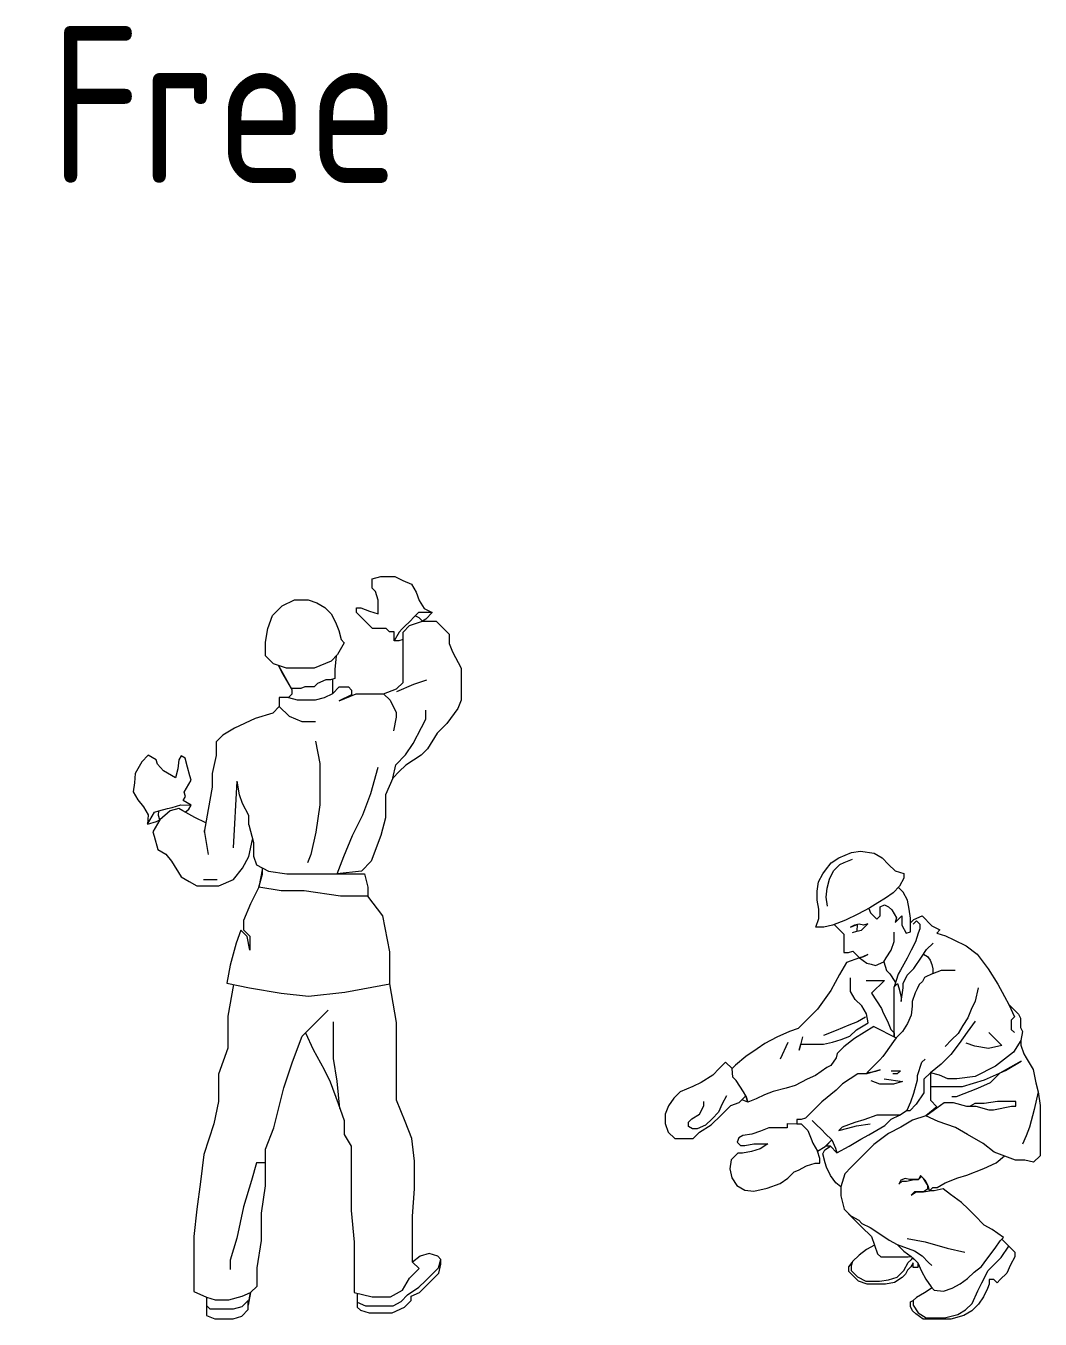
# Model space of a CAD drawing. Header units: millimetres. Extents: x -4334 to 3170, y -6252 to 3630.
# Drawn here: x 778 to 3170, y 581 to 3630 of the extents above; entities that cross this region are included whole.
import ezdxf

# ---------------------------------------------------------------- set-up
doc = ezdxf.new("R2010")
doc.units = ezdxf.units.MM
doc.linetypes.add('K5LT_THIN', pattern=[0])
doc.layers.get('0').update_dxf_attribs({"color": 250})
doc.styles.add('GOST 2.304', font='CS_Gost2304.shx')

# ---------------------------------------------------------------- blocks, each defined once
blk = doc.blocks.new('U2')
at = {"color": 7, "linetype": 'K5LT_THIN', "lineweight": 18}
for p, q in [((2695.1, 1668.3), (2724.8, 1681.1)), ((2724.8, 1681.1), (2746.2, 1684.1)), ((2746.2, 1684.1), (2778.3, 1679.5)), ((2778.3, 1679.5), (2797, 1668.6)), ((2663.3, 1639.8), (2676.9, 1656.6)), ((2676.9, 1656.6), (2695.1, 1668.3)), ((2682.4, 1637.8), (2697.6, 1653.1)), ((2697.6, 1653.1), (2707.3, 1657.9)), ((2707.3, 1657.9), (2727.4, 1665.8)), ((2797, 1668.6), (2812.2, 1653.3)), ((2812.2, 1653.3), (2827.5, 1638)), ((2647.4, 1611.7), (2657.4, 1630.8)), ((2657.4, 1630.8), (2663.3, 1639.8)), ((2667.6, 1597.4), (2673.1, 1618.3)), ((2673.1, 1618.3), (2682.4, 1637.8)), ((2827.5, 1638), (2837.9, 1634.9)), ((2837.9, 1634.9), (2848.1, 1631.4)), ((2848.1, 1620.6), (2838.2, 1601.5)), ((2848.1, 1631.4), (2848.1, 1620.6)), ((2643.7, 1590.4), (2647.4, 1611.7)), ((2643.7, 1568.8), (2643.7, 1590.4)), ((2665.1, 1575.9), (2667.6, 1597.4)), ((2822.9, 1586.2), (2805.2, 1573.8)), ((2838.2, 1601.5), (2822.9, 1586.2)), ((2846.5, 1588.1), (2835.6, 1598.9)), ((2856.6, 1569), (2846.5, 1588.1)), ((2647.6, 1547.5), (2643.7, 1568.8)), ((2668.1, 1554.5), (2665.1, 1575.9)), ((2786.7, 1562.7), (2768.5, 1551)), ((2805.2, 1573.8), (2786.7, 1562.7)), ((2792.5, 1553.3), (2802.4, 1557.5)), ((2802.4, 1557.5), (2812.5, 1553.4)), ((2860.8, 1547.8), (2856.6, 1569)), ((2640.5, 1505.5), (2647.6, 1525.9)), ((2647.6, 1525.9), (2647.6, 1547.5)), ((2739.9, 1535.8), (2710.7, 1521.7)), ((2768.5, 1551), (2739.9, 1535.8)), ((2765.6, 1549.4), (2769.5, 1539.4)), ((2769.5, 1539.4), (2784.8, 1524.1)), ((2784.8, 1524.1), (2792.5, 1531.7)), ((2792.5, 1531.7), (2792.5, 1553.3)), ((2812.5, 1553.4), (2820.1, 1545.8)), ((2820.1, 1545.8), (2830.7, 1527)), ((2830.7, 1527), (2828.2, 1516.5)), ((2835.9, 1524.1), (2843.5, 1531.7)), ((2843.5, 1531.7), (2843.5, 1520.9)), ((2863.9, 1526.4), (2860.8, 1547.8)), ((2863.9, 1515.6), (2863.9, 1526.4)), ((2871.5, 1523.3), (2891.4, 1531.6)), ((2891.4, 1531.6), (2899.1, 1524)), ((2659.5, 1505), (2640.5, 1505.5)), ((2680.4, 1510.2), (2659.5, 1505)), ((2710.7, 1521.7), (2680.4, 1510.2)), ((2684, 1511.5), (2706.9, 1488.6)), ((2722.2, 1505.6), (2738.1, 1511.2)), ((2732.1, 1510), (2722.2, 1505.6)), ((2727.4, 1492.5), (2737.8, 1495.5)), ((2742.6, 1512.2), (2732.1, 1510)), ((2738.1, 1511.2), (2737.8, 1495.5)), ((2737.8, 1495.5), (2748.3, 1497.9)), ((2753.2, 1510.1), (2742.6, 1512.2)), ((2748.3, 1497.9), (2763.6, 1513.1)), ((2763.6, 1513.1), (2753.2, 1510.1)), ((2828.2, 1516.5), (2835.9, 1524.1)), ((2843.5, 1520.9), (2843.5, 1510.1)), ((2843.5, 1510.1), (2853.5, 1491)), ((2853.5, 1491), (2863.9, 1494)), ((2863.9, 1515.6), (2871.5, 1523.3)), ((2863.9, 1494), (2863.9, 1515.6)), ((2870.6, 1512.1), (2878.2, 1519.8)), ((2878.2, 1519.8), (2885.8, 1512.1)), ((2885.8, 1501.3), (2882.4, 1491.1)), ((2885.8, 1512.1), (2885.8, 1501.3)), ((2899.1, 1524), (2906.7, 1516.3)), ((2906.7, 1516.3), (2914.3, 1508.7)), ((2914.3, 1508.7), (2933.4, 1498.6)), ((2933.4, 1498.6), (2925.8, 1491)), ((2706.9, 1488.6), (2706.9, 1445.4)), ((2818.8, 1451), (2825.3, 1471.6)), ((2825.3, 1482.4), (2825.3, 1493.2)), ((2825.3, 1471.6), (2825.3, 1482.4)), ((2875.5, 1470.6), (2865.7, 1451.4)), ((2882.4, 1491.1), (2875.5, 1470.6)), ((2901.8, 1452.3), (2917.1, 1467.5)), ((2925.8, 1491), (2946.5, 1484.8)), ((2946.5, 1484.8), (2965.8, 1475.1)), ((2965.8, 1475.1), (2995, 1461)), ((2706.9, 1445.4), (2717.7, 1445.4)), ((2743.4, 1433), (2712.9, 1422.1)), ((2717.7, 1445.4), (2728.1, 1448.3)), ((2728.1, 1448.3), (2743.4, 1433)), ((2743.4, 1433), (2753.8, 1435.9)), ((2751.3, 1435.2), (2743.4, 1433)), ((2743.4, 1433), (2761.1, 1420.7)), ((2763.5, 1440.7), (2751.3, 1435.2)), ((2753.8, 1435.9), (2763.5, 1440.7)), ((2801.5, 1423.6), (2806.9, 1432.9)), ((2806.9, 1432.9), (2818.8, 1451)), ((2865.7, 1451.4), (2855.9, 1432.1)), ((2871.5, 1407.6), (2889.7, 1434.4)), ((2889.7, 1434.4), (2901.8, 1452.3)), ((2894.7, 1441.7), (2904.1, 1436.4)), ((2904.1, 1436.4), (2910.1, 1427.4)), ((2995, 1461), (3020.8, 1441.5)), ((3020.8, 1441.5), (3047.2, 1407.3)), ((2712.9, 1422.1), (2696.7, 1394)), ((2761.1, 1420.7), (2771.5, 1417.7)), ((2771.5, 1417.7), (2781.8, 1414.6)), ((2781.8, 1414.6), (2801.5, 1423.6)), ((2801.5, 1423.6), (2807.7, 1402.9)), ((2807.7, 1402.9), (2815.4, 1395.3)), ((2840.4, 1403.7), (2835.2, 1394.2)), ((2855.9, 1432.1), (2840.4, 1403.7)), ((2856.2, 1392.3), (2871.5, 1407.6)), ((2910.1, 1427.4), (2914.2, 1417.4)), ((2914.2, 1417.4), (2916.8, 1406.9)), ((2916.8, 1406.9), (2916.8, 1396.1)), ((2916.8, 1396.1), (2937, 1403.6)), ((2937, 1403.6), (2958.6, 1403.6)), ((2958.6, 1403.6), (2969.4, 1403.6)), ((3047.2, 1407.3), (3070.2, 1370.7)), ((2696.7, 1394), (2676.4, 1355.8)), ((2722.6, 1364.3), (2722.6, 1385.9)), ((2759.3, 1379.9), (2791.7, 1379.9)), ((2802.5, 1379.9), (2771.9, 1349.3)), ((2791.7, 1379.9), (2802.5, 1379.9)), ((2815.4, 1395.3), (2826.8, 1377)), ((2835.2, 1394.2), (2825.5, 1364.4)), ((2825.5, 1364.4), (2833.1, 1372.1)), ((2826.8, 1377), (2828.9, 1374.9)), ((2833.1, 1372.1), (2836.7, 1361.9)), ((2847, 1372.8), (2856.2, 1392.3)), ((2847, 1362), (2847, 1372.8)), ((2892.3, 1377.3), (2884.7, 1369.7)), ((2897.2, 1386.9), (2892.3, 1377.3)), ((2916.8, 1396.1), (2897.2, 1386.9)), ((2676.4, 1355.8), (2645, 1312)), ((2722.6, 1353.5), (2722.6, 1364.3)), ((2733.7, 1334.9), (2722.6, 1353.5)), ((2771.9, 1349.3), (2784.1, 1331.5)), ((2825.5, 1332), (2825.5, 1364.4)), ((2836.7, 1361.9), (2841.6, 1340.8)), ((2841.6, 1330), (2847, 1362)), ((2875.2, 1350.3), (2868, 1329.9)), ((2880.1, 1359.9), (2875.2, 1350.3)), ((2884.7, 1369.7), (2880.1, 1359.9)), ((3023.6, 1362.5), (3016.2, 1330.9)), ((3070.2, 1370.7), (3085.3, 1342.1)), ((3085.3, 1342.1), (3095.8, 1323.1)), ((2645, 1312), (2622.1, 1289)), ((2749, 1319.7), (2733.7, 1334.9)), ((2760.3, 1301.3), (2749, 1319.7)), ((2784.1, 1331.5), (2795.9, 1313.4)), ((2795.9, 1313.4), (2799.9, 1303.3)), ((2825.5, 1299.6), (2825.5, 1332)), ((2841.6, 1340.8), (2841.6, 1330)), ((2868, 1319.1), (2865.6, 1297.6)), ((2868, 1329.9), (2868, 1319.1)), ((3006.8, 1311.5), (2999.2, 1291.3)), ((3016.2, 1330.9), (3006.8, 1311.5)), ((3095.8, 1323.1), (3118.7, 1300.2)), ((3095.8, 1323.1), (3109.2, 1293.7)), ((2622.1, 1289), (2599.2, 1266.1)), ((2738.8, 1282.3), (2718.8, 1274)), ((2757.5, 1293), (2738.8, 1282.3)), ((2764.2, 1280), (2760.3, 1301.3)), ((2799.9, 1303.3), (2809.5, 1284)), ((2809.5, 1284), (2817.8, 1264.1)), ((2825.5, 1245.6), (2825.5, 1299.6)), ((2865.6, 1297.6), (2856.8, 1277.9)), ((2999.2, 1291.3), (2987.4, 1273.2)), ((3016.5, 1283.8), (2997.4, 1257.7)), ((3109.2, 1293.7), (3101.6, 1286)), ((3101.6, 1286), (3101.6, 1264.4)), ((3118.7, 1300.2), (3123.7, 1290.7)), ((3123.7, 1290.7), (3123.7, 1279.9)), ((2578.8, 1259), (2549, 1246.1)), ((2599.2, 1266.1), (2578.8, 1259)), ((2688.9, 1261.7), (2658.8, 1249.6)), ((2718.8, 1274), (2688.9, 1261.7)), ((2721.1, 1248.2), (2736.3, 1263.5)), ((2777.8, 1271.4), (2732.1, 1242.7)), ((2736.3, 1263.5), (2764.2, 1280)), ((2777.8, 1271.4), (2830, 1244.3)), ((2817.8, 1264.1), (2825.5, 1256.4)), ((2825.5, 1256.4), (2825.5, 1245.6)), ((2845.3, 1259.6), (2830, 1244.3)), ((2856.8, 1277.9), (2845.3, 1259.6)), ((2976, 1254.8), (2960.7, 1239.5)), ((2987.4, 1273.2), (2976, 1254.8)), ((2997.4, 1257.7), (2978.7, 1231.2)), ((3048.8, 1256.8), (3079.4, 1226.2)), ((3101.6, 1264.4), (3109.2, 1256.8)), ((3123.7, 1279.9), (3123.7, 1269.1)), ((3123.7, 1269.1), (3128.4, 1259.4)), ((3128.4, 1259.4), (3124.1, 1238.2)), ((2520.5, 1230.8), (2502.7, 1218.6)), ((2549, 1246.1), (2520.5, 1230.8)), ((2574.6, 1233.6), (2557, 1194.1)), ((2609.5, 1246.7), (2601.6, 1215.3)), ((2601.6, 1215.3), (2605.2, 1229.5)), ((2605.2, 1229.5), (2616, 1229.5)), ((2616, 1229.5), (2637.6, 1229.5)), ((2637.6, 1229.5), (2659.2, 1229.5)), ((2659.2, 1229.5), (2680.3, 1233.9)), ((2680.3, 1233.9), (2700.9, 1240.6)), ((2706.5, 1222.9), (2691.2, 1207.6)), ((2700.9, 1240.6), (2721.1, 1248.2)), ((2732.1, 1242.7), (2706.5, 1222.9)), ((2823.7, 1235.6), (2804.9, 1209.2)), ((2830, 1244.3), (2823.7, 1235.6)), ((2960.7, 1239.5), (2945.5, 1224.2)), ((2978.7, 1231.2), (2959.4, 1205.2)), ((3015.9, 1224.7), (2995.6, 1232)), ((3047.8, 1219), (3015.9, 1224.7)), ((3079.4, 1226.2), (3047.8, 1219)), ((3124.1, 1238.2), (3107, 1210.7)), ((3124.1, 1238.2), (3124.1, 1227.4)), ((3124.1, 1227.4), (3131.2, 1207)), ((2475.9, 1200.4), (2451, 1179.6)), ((2502.7, 1218.6), (2475.9, 1200.4)), ((2688.4, 1197.2), (2676.4, 1179.2)), ((2691.2, 1207.6), (2688.4, 1197.2)), ((2791.4, 1192.5), (2776.1, 1177.2)), ((2799, 1200.2), (2791.4, 1192.5)), ((2804.9, 1209.2), (2799, 1200.2)), ((2891.1, 1186.8), (2898.7, 1194.4)), ((2959.4, 1205.2), (2936.5, 1182.3)), ((3107, 1210.7), (3064.5, 1177.3)), ((3124.8, 1189.5), (3074.5, 1161.5)), ((3087.7, 1167.5), (3124.8, 1189.5)), ((3131.2, 1207), (3136.6, 1197.6)), ((3136.6, 1197.6), (3153.5, 1170)), ((2412.9, 1171.9), (2397.6, 1156.7)), ((2428.1, 1187.2), (2412.9, 1171.9)), ((2443.4, 1171.9), (2428.1, 1187.2)), ((2451, 1179.6), (2443.4, 1171.9)), ((2445.3, 1151.8), (2443.4, 1171.9)), ((2666.6, 1174.8), (2640.3, 1155.9)), ((2676.4, 1179.2), (2666.6, 1174.8)), ((2739.7, 1159.9), (2703.6, 1136.2)), ((2761.3, 1159.9), (2739.7, 1159.9)), ((2776.1, 1177.2), (2760.8, 1162)), ((2760.8, 1162), (2782, 1166.2)), ((2792.4, 1169.2), (2761.3, 1159.9)), ((2782, 1166.2), (2792.4, 1169.2)), ((2818.8, 1166.9), (2840.4, 1166.9)), ((2832.8, 1159.2), (2822, 1159.2)), ((2840.4, 1166.9), (2832.8, 1159.2)), ((2880.8, 1156), (2891.1, 1186.8)), ((2911.1, 1162.2), (2895.8, 1146.9)), ((2936.5, 1182.3), (2911.1, 1162.2)), ((2932, 1156.6), (2911.1, 1162.2)), ((2911.1, 1162.2), (2911.1, 1129.8)), ((3064.5, 1177.3), (3016.1, 1153.5)), ((3038.4, 1145.2), (3087.7, 1167.5)), ((3074.5, 1161.5), (3051.6, 1138.6)), ((3153.5, 1170), (3159.9, 1138.2)), ((2351, 1129.5), (2321.1, 1117.1)), ((2370.2, 1139.3), (2351, 1129.5)), ((2397.6, 1156.7), (2370.2, 1139.3)), ((2452.9, 1144.2), (2445.3, 1151.8)), ((2470.5, 1117), (2452.9, 1144.2)), ((2591.8, 1132.1), (2571.2, 1125.7)), ((2620.6, 1146.8), (2591.8, 1132.1)), ((2640.3, 1155.9), (2620.6, 1146.8)), ((2703.6, 1136.2), (2688.4, 1120.9)), ((2791.6, 1135.1), (2771.5, 1143)), ((2824, 1135.1), (2791.6, 1135.1)), ((2802.1, 1147.5), (2844.8, 1141.1)), ((2844.8, 1141.1), (2824, 1135.1)), ((2871.5, 1114.2), (2880.8, 1145.2)), ((2880.8, 1145.2), (2880.8, 1156)), ((2895.8, 1146.9), (2895.8, 1114.5)), ((2911.1, 1129.8), (2954.3, 1129.8)), ((2911.1, 1129.8), (2911.1, 1097.4)), ((2951.7, 1147.6), (2932, 1156.6)), ((2973.3, 1147.6), (2951.7, 1147.6)), ((2954.3, 1129.8), (2986.7, 1129.8)), ((3016.1, 1153.5), (2973.3, 1147.6)), ((2986.7, 1129.8), (3038.4, 1145.2)), ((3051.6, 1138.6), (3022.2, 1125)), ((3159.9, 1138.2), (3165.4, 1117.3)), ((2305.8, 1101.8), (2293.1, 1084.3)), ((2321.1, 1117.1), (2305.8, 1101.8)), ((2430.1, 1107.8), (2419.7, 1088.9)), ((2460.4, 1092.2), (2475.7, 1107.5)), ((2480.1, 1092.7), (2466.7, 1098.5)), ((2475.7, 1107.5), (2470.5, 1117)), ((2480.1, 1092.7), (2475.7, 1107.5)), ((2475.7, 1107.5), (2480.1, 1092.7)), ((2500.1, 1100.6), (2480.1, 1092.7)), ((2519.5, 1110.2), (2500.1, 1100.6)), ((2539.8, 1117.7), (2519.5, 1110.2)), ((2571.2, 1125.7), (2539.8, 1117.7)), ((2688.4, 1120.9), (2655, 1093.5)), ((2865.1, 1093.5), (2871.5, 1114.2)), ((2895.8, 1114.5), (2877.5, 1087.8)), ((2911.1, 1097.4), (2926.4, 1082.1)), ((2971.9, 1105.3), (2961.1, 1105.3)), ((3022.2, 1125), (2971.9, 1105.3)), ((3165.4, 1117.3), (3155.9, 1075.2)), ((3165.4, 1117.3), (3169.7, 1085.2)), ((2293.1, 1084.3), (2285.5, 1064.1)), ((2366.7, 1064.8), (2376.9, 1083.8)), ((2376.9, 1083.8), (2376.9, 1094.6)), ((2411.3, 1069), (2396.1, 1053.7)), ((2419.7, 1088.9), (2411.3, 1069)), ((2417.2, 1062.1), (2432.5, 1077.3)), ((2432.5, 1077.3), (2440.1, 1085)), ((2440.1, 1085), (2460.4, 1092.2)), ((2632.1, 1070.6), (2616.8, 1055.4)), ((2655, 1093.5), (2632.1, 1070.6)), ((2838.3, 1061.8), (2856.2, 1073.9)), ((2862.2, 1072.5), (2854.1, 1072.5)), ((2856.2, 1073.9), (2865.1, 1093.5)), ((2877.5, 1087.8), (2862.2, 1072.5)), ((2899.8, 1060.3), (2943.3, 1092.3)), ((2926.4, 1082.1), (2899.8, 1060.3)), ((2943.3, 1092.3), (2964.9, 1092.3)), ((2964.9, 1092.3), (2996.1, 1083.3)), ((2996.1, 1083.3), (3017.7, 1083.3)), ((3015.9, 1089.5), (3004.3, 1083.3)), ((3037.5, 1089.5), (3015.9, 1089.5)), ((3017.7, 1083.3), (3048.8, 1074.6)), ((3069.5, 1094.4), (3037.5, 1089.5)), ((3048.8, 1074.6), (3059.6, 1074.6)), ((3059.6, 1074.6), (3101.9, 1083.6)), ((3091.1, 1094.4), (3069.5, 1094.4)), ((3112.7, 1094.4), (3091.1, 1094.4)), ((3101.9, 1083.6), (3112.7, 1083.6)), ((3112.7, 1083.6), (3112.7, 1094.4)), ((3155.9, 1075.2), (3144.6, 1033.5)), ((3169.7, 1085.2), (3169.7, 1052.8)), ((2285.5, 1064.1), (2285.5, 1042.5)), ((2285.5, 1042.5), (2292.9, 1022.2)), ((2340.6, 1045.9), (2348.2, 1053.5)), ((2340.6, 1035.1), (2340.6, 1045.9)), ((2348.2, 1053.5), (2366.7, 1064.8)), ((2380.8, 1038.4), (2360.9, 1030)), ((2366.7, 1022.2), (2394.3, 1039.1)), ((2396.1, 1053.7), (2380.8, 1038.4)), ((2394.3, 1039.1), (2417.2, 1062.1)), ((2573.5, 1042.8), (2573.5, 1032)), ((2573.5, 1042.8), (2595.7, 1041.4)), ((2606.5, 1052.2), (2595.7, 1052.2)), ((2595.7, 1052.2), (2595.7, 1041.4)), ((2595.7, 1041.4), (2606.5, 1041.4)), ((2616.8, 1055.4), (2606.5, 1052.2)), ((2606.5, 1041.4), (2614.1, 1033.7)), ((2640.2, 1041.9), (2632.5, 1049.5)), ((2655.4, 1026.6), (2640.2, 1041.9)), ((2733.1, 1044.5), (2702.5, 1033.9)), ((2715.9, 1031.4), (2736.8, 1036.7)), ((2753.8, 1050.8), (2733.1, 1044.5)), ((2736.8, 1036.7), (2768.8, 1042)), ((2784.3, 1061.8), (2753.8, 1050.8)), ((2805.9, 1061.8), (2784.3, 1061.8)), ((2784.7, 1026.8), (2803.4, 1037.5)), ((2803.4, 1037.5), (2818.6, 1052.8)), ((2838.3, 1061.8), (2805.9, 1061.8)), ((2818.6, 1052.8), (2838.3, 1061.8)), ((2868.9, 1050.5), (2841.1, 1033.9)), ((2899.8, 1060.3), (2868.9, 1050.5)), ((2929.4, 1046.9), (2899.8, 1060.3)), ((2970.1, 1032.7), (2929.4, 1046.9)), ((3169.7, 1052.8), (3169.7, 1020.4)), ((2292.9, 1022.2), (2308.2, 1006.9)), ((2308.2, 1006.9), (2329.8, 1006.9)), ((2329.8, 1006.9), (2351.4, 1006.9)), ((2350.1, 1030), (2340.6, 1035.1)), ((2360.9, 1030), (2350.1, 1030)), ((2351.4, 1006.9), (2366.7, 1022.2)), ((2459.1, 1008.4), (2455.2, 998.3)), ((2468.4, 1013.9), (2459.1, 1008.4)), ((2489.7, 1017.5), (2468.4, 1013.9)), ((2510.2, 1024.3), (2489.7, 1017.5)), ((2530.3, 1032), (2510.2, 1024.3)), ((2551.9, 1032), (2530.3, 1032)), ((2573.5, 1032), (2551.9, 1032)), ((2614.1, 1033.7), (2621.7, 1026.1)), ((2621.7, 1026.1), (2629.9, 1006.1)), ((2629.9, 1006.1), (2633.8, 996.1)), ((2663.1, 1019), (2655.4, 1026.6)), ((2678.4, 1003.7), (2663.1, 1019)), ((2702.5, 1033.9), (2694.9, 1026.3)), ((2694.9, 1026.3), (2715.9, 1031.4)), ((2746.9, 1005.8), (2766.1, 1015.8)), ((2766.1, 1015.8), (2784.7, 1026.8)), ((2812.4, 1019), (2777.9, 992.9)), ((2841.1, 1033.9), (2812.4, 1019)), ((2998.1, 1016.4), (2970.1, 1032.7)), ((3035.6, 995), (2998.1, 1016.4)), ((3136.7, 1013.4), (3127.8, 993.7)), ((3144.6, 1033.5), (3136.7, 1013.4)), ((3169.7, 1020.4), (3169.7, 988)), ((2455.2, 998.3), (2462.8, 990.6)), ((2462.8, 990.6), (2473.6, 990.6)), ((2488.8, 976.2), (2467.5, 972.2)), ((2473.6, 990.6), (2494.9, 994.6)), ((2509.4, 982.4), (2488.8, 976.2)), ((2494.9, 994.6), (2516.5, 994.6)), ((2527.3, 994.6), (2509.4, 982.4)), ((2516.5, 994.6), (2527.3, 994.6)), ((2633.8, 996.1), (2644.6, 977.3)), ((2644.6, 977.3), (2663.1, 988.4)), ((2650.3, 959.7), (2644.6, 977.3)), ((2657.4, 970.6), (2661.7, 980.5)), ((2661.7, 980.5), (2675.3, 989)), ((2663.1, 988.4), (2670.7, 996.1)), ((2664.5, 989), (2678.4, 1003.7)), ((2675.3, 989), (2664.5, 989)), ((2670.7, 996.1), (2678.4, 1003.7)), ((2690.6, 973.7), (2675.3, 989)), ((2678.4, 1003.7), (2687.2, 984)), ((2687.2, 984), (2690.6, 973.7)), ((2690.6, 973.7), (2719.1, 989.2)), ((2719.1, 989.2), (2746.9, 1005.8)), ((2777.9, 992.9), (2755, 970)), ((3061.3, 975.1), (3035.6, 995)), ((3169.7, 988), (3169.7, 966.4)), ((2441.4, 956.9), (2438.4, 935.5)), ((2456.7, 972.2), (2441.4, 956.9)), ((2467.5, 972.2), (2456.7, 972.2)), ((2618.8, 942.9), (2639.5, 948.9)), ((2639.5, 948.9), (2650.3, 948.9)), ((2650.3, 948.9), (2650.3, 959.7)), ((2663.1, 949.8), (2657.4, 970.6)), ((2666.1, 939.5), (2663.1, 949.8)), ((2755, 970), (2724.4, 939.5)), ((3036.8, 936.2), (3066.1, 950)), ((3111.7, 955.9), (3061.3, 975.1)), ((3066.1, 950), (3085.3, 966)), ((3133.3, 955.9), (3111.7, 955.9)), ((3154.4, 951.1), (3133.3, 955.9)), ((3169.7, 966.4), (3154.4, 951.1)), ((2438.4, 935.5), (2442.5, 914.3)), ((2574.5, 913.4), (2589.7, 928.6)), ((2589.7, 928.6), (2599.8, 932.5)), ((2599.8, 932.5), (2618.8, 942.9)), ((2675.4, 920), (2666.1, 939.5)), ((2688.3, 902.6), (2675.4, 920)), ((2709.1, 924.2), (2699.7, 893.2)), ((2724.4, 939.5), (2709.1, 924.2)), ((2887.3, 920.1), (2883.2, 910.1)), ((2883.2, 910.1), (2890.3, 917.2)), ((2895, 912.5), (2887.3, 920.1)), ((2890.3, 917.2), (2897.9, 909.5)), ((2975.9, 914.1), (2996.6, 920.4)), ((2996.6, 920.4), (3036.8, 936.2)), ((2442.5, 914.3), (2454.6, 896.4)), ((2454.6, 896.4), (2473.3, 885.6)), ((2473.3, 885.6), (2494.7, 882.8)), ((2494.7, 882.8), (2526.3, 889.9)), ((2526.3, 889.9), (2556.7, 901.1)), ((2556.7, 901.1), (2574.5, 913.4)), ((2699.7, 893.2), (2688.3, 902.6)), ((2699.7, 893.2), (2699.7, 871.6)), ((2841.2, 909), (2836.5, 899.2)), ((2836.5, 899.2), (2844.1, 906.9)), ((2851.2, 912.9), (2841.2, 909)), ((2844.1, 906.9), (2854.9, 906.9)), ((2861.6, 910.1), (2851.2, 912.9)), ((2854.9, 906.9), (2872.4, 910.1)), ((2872.4, 910.1), (2861.6, 910.1)), ((2883.2, 910.1), (2872.4, 910.1)), ((2872.4, 910.1), (2883.2, 910.1)), ((2903.8, 887.5), (2894.9, 881.5)), ((2906.4, 894.2), (2895, 912.5)), ((2897.9, 909.5), (2903.8, 898.3)), ((2903.8, 898.3), (2903.8, 887.5)), ((2908.8, 883.6), (2906.4, 894.2)), ((2908.8, 883.6), (2916.4, 891.3)), ((2916.4, 891.3), (2927.2, 891.3)), ((2940.7, 888.3), (2919.6, 883.6)), ((2927.2, 891.3), (2945.6, 902.6)), ((2958, 875.3), (2940.7, 888.3)), ((2945.6, 902.6), (2975.9, 914.1)), ((2699.7, 871.6), (2707.7, 840.2)), ((2873.3, 881.5), (2865.6, 873.8)), ((2865.6, 873.8), (2877.2, 881.5)), ((2894.9, 881.5), (2873.3, 881.5)), ((2877.2, 881.5), (2894.9, 881.5)), ((2894.9, 881.5), (2908.8, 883.6)), ((2919.6, 883.6), (2908.8, 883.6)), ((2984.4, 856.6), (2958, 875.3)), ((2999.7, 841.4), (2984.4, 856.6)), ((2707.7, 840.2), (2723, 825)), ((2718.2, 829.7), (2748.8, 799.2)), ((2723, 825), (2741.9, 814.5)), ((3015, 826.1), (2999.7, 841.4)), ((3037.9, 803.2), (3015, 826.1)), ((2741.9, 814.5), (2749.5, 806.8)), ((2748.8, 799.2), (2771.7, 776.3)), ((2749.5, 806.8), (2769.1, 797.6)), ((2769.1, 797.6), (2787.2, 785.9)), ((3056.6, 792.4), (3037.9, 803.2)), ((2771.7, 776.3), (2778.8, 755.9)), ((2787.2, 785.9), (2813.9, 767.6)), ((2813.9, 767.6), (2832.8, 757.1)), ((2855.9, 771.4), (2898.4, 763.8)), ((2898.4, 763.8), (2950.2, 748.5)), ((3083.2, 773.9), (3056.6, 792.4)), ((3063.7, 748.3), (3075.6, 766.3)), ((3075.6, 766.3), (3083.2, 773.9)), ((3095.7, 753.6), (3079.3, 770)), ((3079.3, 770), (3109.8, 739.4)), ((2742.7, 732.4), (2727.4, 717.2)), ((2759.9, 745.4), (2742.7, 732.4)), ((2778.8, 755.9), (2759.9, 745.4)), ((2778.8, 755.9), (2786.2, 735.6)), ((2786.2, 735.6), (2793.8, 727.9)), ((2832.8, 757.1), (2848.1, 741.8)), ((2832.8, 757.1), (2873.3, 742.1)), ((2848.1, 741.8), (2865.6, 729.2)), ((2873.3, 742.1), (2891.5, 730.4)), ((2950.2, 748.5), (2992.4, 739.2)), ((3044.1, 722.4), (3063.7, 748.3)), ((3078.1, 726.3), (3095.7, 753.6)), ((3109.8, 739.4), (3109.8, 728.6)), ((2718.7, 704.4), (2726.5, 714.6)), ((2718.7, 693.6), (2718.7, 704.4)), ((2727.4, 717.2), (2723.9, 706.9)), ((2723.9, 706.9), (2723.9, 696.1)), ((2793.8, 727.9), (2804.6, 727.9)), ((2804.6, 727.9), (2837, 727.9)), ((2837, 727.9), (2858.6, 727.9)), ((2847.9, 695.7), (2858.4, 714.6)), ((2865, 704.4), (2857.3, 696.7)), ((2858.4, 714.6), (2866, 722.3)), ((2858.6, 727.9), (2865.6, 729.2)), ((2870.1, 713.9), (2865, 704.4)), ((2865.6, 729.2), (2880.9, 713.9)), ((2866, 722.3), (2869.3, 725.5)), ((2869.3, 725.5), (2880.9, 713.9)), ((2870.1, 703.1), (2870.1, 713.9)), ((2880.9, 703.1), (2870.1, 703.1)), ((2880.9, 713.9), (2889.8, 694.2)), ((2880.9, 713.9), (2880.9, 703.1)), ((2891.5, 730.4), (2906.8, 715.2)), ((2906.8, 715.2), (2914.4, 707.5)), ((3014, 692.1), (3031.3, 705.1)), ((3031.3, 705.1), (3044.1, 722.4)), ((3047.5, 695.8), (3078.1, 726.3)), ((3099.7, 709.5), (3090.9, 689.8)), ((3109.8, 728.6), (3099.7, 709.5)), ((2734, 678.3), (2718.7, 693.6)), ((2723.9, 696.1), (2731.6, 688.5)), ((2731.6, 688.5), (2739.2, 680.9)), ((2741.6, 670.7), (2734, 678.3)), ((2739.2, 680.9), (2758.3, 670.7)), ((2762, 663.4), (2741.6, 670.7)), ((2758.3, 670.7), (2769.1, 670.7)), ((2769.1, 670.7), (2790.7, 670.7)), ((2790.7, 670.7), (2812.1, 673.9)), ((2812.1, 673.9), (2832.6, 680.5)), ((2844.3, 679.7), (2826.3, 667.8)), ((2832.6, 680.5), (2847.9, 695.7)), ((2851.9, 687.4), (2844.3, 679.7)), ((2857.3, 696.7), (2851.9, 687.4)), ((2889.8, 694.2), (2900.3, 675.4)), ((2900.3, 675.4), (2912.5, 657.5)), ((2980.8, 664.8), (2998.7, 676.9)), ((2998.7, 676.9), (3014, 692.1)), ((3032.5, 667.1), (3047.5, 695.8)), ((3060.4, 674.5), (3049.6, 674.5)), ((3049.6, 674.5), (3049.6, 663.7)), ((3068, 666.9), (3060.4, 674.5)), ((3075.7, 674.5), (3068, 666.9)), ((3090.9, 689.8), (3075.7, 674.5)), ((2783.6, 663.4), (2762, 663.4)), ((2805.2, 663.4), (2783.6, 663.4)), ((2826.3, 667.8), (2805.2, 663.4)), ((2896.7, 643.4), (2878.1, 632.6)), ((2914.9, 655.1), (2896.7, 643.4)), ((2912.5, 657.5), (2920.1, 649.9)), ((2920.1, 649.9), (2941.5, 647.1)), ((2941.5, 647.1), (2961.9, 654.2)), ((2961.9, 654.2), (2980.8, 664.8)), ((3009.3, 618.4), (3022.5, 648)), ((3022.5, 648), (3032.5, 667.1)), ((3045.5, 653.7), (3036, 634.3)), ((3049.6, 663.7), (3045.5, 653.7)), ((2863.9, 621.8), (2870.4, 624.9)), ((2863.9, 611), (2863.9, 621.8)), ((2868.8, 601.3), (2863.9, 611)), ((2878.1, 632.6), (2870.4, 624.9)), ((2870.4, 624.9), (2870.4, 614.1)), ((2870.4, 614.1), (2882.1, 595.9)), ((2994, 603.1), (3009.3, 618.4)), ((3024.2, 616.3), (3008.9, 601)), ((3036, 634.3), (3024.2, 616.3)), ((2876.4, 593.7), (2868.8, 601.3)), ((2894.2, 581.4), (2876.4, 593.7)), ((2882.1, 595.9), (2900.6, 584.8)), ((2926.6, 581.4), (2894.2, 581.4)), ((2900.6, 584.8), (2911.4, 584.8)), ((2911.4, 584.8), (2943.8, 584.8)), ((2959, 581.4), (2926.6, 581.4)), ((2943.8, 584.8), (2975.4, 592.2)), ((2990.1, 590.3), (2959, 581.4)), ((2975.4, 592.2), (2994, 603.1)), ((3008.9, 601), (2990.1, 590.3))]:
    blk.add_line(p, q, dxfattribs=at)
blk = doc.blocks.new('U9')
at = {"color": 7, "linetype": 'K5LT_THIN', "lineweight": 18}
for p, q in [((1594.6, 2325.9), (1615.5, 2331.4)), ((1594.6, 2304.3), (1594.6, 2325.9)), ((1615.5, 2331.4), (1647.9, 2331.4)), ((1647.9, 2331.4), (1667.3, 2322)), ((1667.3, 2322), (1687.3, 2313.7)), ((1602.2, 2296.6), (1594.6, 2304.3)), ((1608.9, 2276.1), (1602.2, 2296.6)), ((1687.3, 2313.7), (1698.1, 2295)), ((1698.1, 2295), (1705.9, 2274.9)), ((1557.4, 2247.2), (1557.4, 2258)), ((1557.4, 2258), (1568.2, 2258)), ((1568.2, 2258), (1588.2, 2249.7)), ((1608.9, 2254.5), (1608.9, 2276.1)), ((1705.9, 2274.9), (1717, 2256.3)), ((1717, 2256.3), (1736.3, 2246.7)), ((1572.7, 2232), (1557.4, 2247.2)), ((1588, 2216.7), (1572.7, 2232)), ((1588.2, 2249.7), (1608.9, 2243.7)), ((1608.9, 2243.7), (1608.9, 2254.5)), ((1696.3, 2239), (1681, 2223.7)), ((1703.9, 2246.7), (1696.3, 2239)), ((1725.5, 2246.7), (1703.9, 2246.7)), ((1721, 2231.4), (1713.4, 2226.4)), ((1736.3, 2246.7), (1721, 2231.4)), ((1736.3, 2246.7), (1725.5, 2246.7)), ((1595.6, 2209), (1588, 2216.7)), ((1606.4, 2209), (1595.6, 2209)), ((1617.2, 2209), (1606.4, 2209)), ((1628, 2209), (1617.2, 2209)), ((1635.7, 2201.4), (1628, 2209)), ((1646.5, 2201.4), (1635.7, 2201.4)), ((1646.5, 2190.6), (1646.5, 2201.4)), ((1658.1, 2200.8), (1646.5, 2179.8)), ((1665.7, 2208.5), (1658.1, 2200.8)), ((1673.4, 2216.1), (1665.7, 2208.5)), ((1681, 2223.7), (1673.4, 2216.1)), ((1646.5, 2179.8), (1646.5, 2190.6)), ((1657.3, 2179.8), (1646.5, 2179.8)), ((1667.4, 2183.6), (1657.3, 2179.8))]:
    blk.add_line(p, q, dxfattribs=at)
blk = doc.blocks.new('U10')
at = {"color": 7, "linetype": 'K5LT_THIN', "lineweight": 18}
for p, q in [((1051.7, 1895.2), (1035.6, 1867.2)), ((1066.9, 1910.6), (1051.7, 1895.2)), ((1085.6, 1899.8), (1066.9, 1910.6)), ((1088.5, 1889.4), (1085.6, 1899.8)), ((1138.9, 1899.6), (1136.1, 1878.2)), ((1144.3, 1909), (1138.9, 1899.6)), ((1153.6, 1903.6), (1144.3, 1909)), ((1159.3, 1882.7), (1153.6, 1903.6)), ((1035.6, 1867.2), (1034, 1845.6)), ((1102.9, 1873.4), (1088.5, 1889.4)), ((1121.6, 1862.6), (1102.9, 1873.4)), ((1131, 1857.2), (1121.6, 1862.6)), ((1136.1, 1878.2), (1131, 1857.2)), ((1164.9, 1861.9), (1159.3, 1882.7)), ((1167.7, 1851.5), (1164.9, 1861.9)), ((1034, 1845.6), (1031.3, 1824.2)), ((1151.6, 1823.4), (1156.9, 1832.7)), ((1156.9, 1832.7), (1162.3, 1842.1)), ((1162.3, 1842.1), (1167.7, 1851.5)), ((1031.3, 1824.2), (1042.1, 1805.5)), ((1042.1, 1805.5), (1055.7, 1788.7)), ((1149, 1803.6), (1154.4, 1812.9)), ((1158.3, 1798.2), (1149, 1803.6)), ((1154.4, 1812.9), (1151.6, 1823.4)), ((1055.7, 1788.7), (1066.2, 1769.8)), ((1066.2, 1769.8), (1065, 1748.3)), ((1070.4, 1757.6), (1081.1, 1776.3)), ((1081.1, 1776.3), (1091.6, 1779.2)), ((1091.6, 1779.2), (1112.4, 1784.8)), ((1112.4, 1784.8), (1122.8, 1787.6)), ((1122.8, 1787.6), (1133.3, 1790.4)), ((1133.3, 1790.4), (1143.7, 1793.2)), ((1143.7, 1793.2), (1167.7, 1792.8)), ((1154, 1776.6), (1162.3, 1783.5)), ((1167.7, 1792.8), (1158.3, 1798.2)), ((1162.3, 1783.5), (1167.7, 1792.8)), ((1065, 1748.3), (1070.4, 1757.6)), ((1065, 1748.3), (1085.8, 1753.9)), ((1085.8, 1753.9), (1094, 1758))]:
    blk.add_line(p, q, dxfattribs=at)
blk = doc.blocks.new('U8')
at = {"color": 7, "linetype": 'K5LT_THIN', "lineweight": 18}
for p, q in [((1359.3, 2239.8), (1382.2, 2262.7)), ((1382.2, 2262.7), (1411.5, 2276.6)), ((1411.5, 2276.6), (1443.9, 2276.6)), ((1443.9, 2276.6), (1464.4, 2269.9)), ((1464.4, 2269.9), (1483, 2258.9)), ((1483, 2258.9), (1498.3, 2243.6)), ((1349, 2209.1), (1359.3, 2239.8)), ((1498.3, 2243.6), (1508, 2224.3)), ((1682.6, 2216.1), (1713.4, 2226.4)), ((1705.7, 2234), (1696.3, 2239)), ((1713.4, 2226.4), (1705.7, 2234)), ((1713.4, 2226.4), (1745.8, 2226.4)), ((1745.8, 2226.4), (1753.4, 2218.7)), ((1343.4, 2177.2), (1349, 2209.1)), ((1508, 2224.3), (1516.1, 2204.3)), ((1516.1, 2204.3), (1521.4, 2183.4)), ((1667.4, 2200.8), (1682.6, 2216.1)), ((1667.4, 2190), (1667.4, 2200.8)), ((1753.4, 2218.7), (1776.3, 2195.8)), ((1776.3, 2195.8), (1776.3, 2174.2)), ((1343.4, 2144.8), (1343.4, 2177.2)), ((1529, 2175.7), (1513, 2147.6)), ((1521.4, 2183.4), (1529, 2175.7)), ((1667.4, 2157.6), (1667.4, 2190)), ((1776.3, 2174.2), (1784.2, 2154.1)), ((1362.2, 2125.7), (1343.4, 2144.8)), ((1513, 2147.6), (1497.7, 2132.3)), ((1510.2, 2144.8), (1506.7, 2112.6)), ((1667.4, 2125.2), (1667.4, 2157.6)), ((1784.2, 2154.1), (1804.6, 2116)), ((1393, 2115.7), (1362.2, 2125.7)), ((1382.6, 2105.2), (1373.8, 2122)), ((1373.8, 2122), (1405, 2065.1)), ((1393.5, 2086.6), (1382.6, 2105.2)), ((1425.4, 2115.7), (1393, 2115.7)), ((1457.8, 2115.7), (1425.4, 2115.7)), ((1497.7, 2132.3), (1457.8, 2115.7)), ((1506.7, 2112.6), (1506.7, 2091)), ((1667.4, 2103.6), (1667.4, 2125.2)), ((1667.4, 2082), (1667.4, 2103.6)), ((1804.6, 2116), (1804.6, 2094.4)), ((1404.7, 2068.1), (1393.5, 2086.6)), ((1465.6, 2079.7), (1457.9, 2072)), ((1485.5, 2088), (1465.6, 2079.7)), ((1496.3, 2088), (1485.5, 2088)), ((1506.7, 2091), (1496.3, 2088)), ((1501.7, 2077.6), (1501.7, 2089.6)), ((1501.7, 2066.8), (1501.7, 2077.6)), ((1652.1, 2066.8), (1667.4, 2082)), ((1653, 2060.9), (1692.7, 2078)), ((1692.7, 2078), (1723.4, 2088.1)), ((1804.6, 2094.4), (1804.6, 2072.8)), ((1804.6, 2072.8), (1804.6, 2040.4)), ((1397.3, 2046.7), (1375.7, 2046.7)), ((1375.7, 2046.7), (1375.7, 2035.9)), ((1405, 2054.3), (1397.3, 2046.7)), ((1397.3, 2046.7), (1418.2, 2041.2)), ((1415.5, 2068.1), (1404.7, 2068.1)), ((1405, 2065.1), (1405, 2054.3)), ((1426.3, 2068.1), (1415.5, 2068.1)), ((1436.3, 2072), (1426.3, 2068.1)), ((1447.1, 2072), (1436.3, 2072)), ((1457.9, 2072), (1447.1, 2072)), ((1461.4, 2041.2), (1482.4, 2046.3)), ((1482.4, 2046.3), (1501.7, 2056)), ((1501.7, 2056), (1517, 2071.3)), ((1501.7, 2056), (1501.7, 2066.8)), ((1517, 2071.3), (1538.6, 2071.3)), ((1517.2, 2038.6), (1557, 2055.1)), ((1546.2, 2052.9), (1517.2, 2038.6)), ((1538.6, 2071.3), (1546.2, 2063.7)), ((1546.2, 2063.7), (1546.2, 2052.9)), ((1557, 2055.1), (1578.6, 2055.1)), ((1578.6, 2055.1), (1621.8, 2055.1)), ((1621.8, 2055.1), (1652.1, 2066.8)), ((1621.8, 2055.1), (1637.1, 2039.9)), ((1375.7, 2025.1), (1360.5, 2009.8)), ((1375.7, 2035.9), (1375.7, 2025.1)), ((1375.7, 2025.1), (1398.7, 2002.2)), ((1418.2, 2041.2), (1439.8, 2041.2)), ((1439.8, 2041.2), (1461.4, 2041.2)), ((1637.1, 2039.9), (1651.4, 2010.8)), ((1721.4, 1995.3), (1721.4, 2016.9)), ((1796.6, 2020.4), (1771.1, 1985.6)), ((1804.6, 2040.4), (1796.6, 2020.4)), ((1319.2, 1997.1), (1270.1, 1974.5)), ((1360.5, 2009.8), (1319.2, 1997.1)), ((1398.7, 2002.2), (1428.5, 1989.7)), ((1428.5, 1989.7), (1460.9, 1989.7)), ((1651.4, 2000), (1645.1, 1968.2)), ((1651.4, 2010.8), (1651.4, 2000)), ((1711.3, 1976.2), (1721.4, 1995.3)), ((1771.1, 1985.6), (1748.2, 1962.6)), ((1242.5, 1957.6), (1227.2, 1942.3)), ((1270.1, 1974.5), (1242.5, 1957.6)), ((1691.1, 1938), (1711.3, 1976.2)), ((1748.2, 1962.6), (1725.4, 1925.9)), ((1227.2, 1942.3), (1227.2, 1909.9)), ((1460.9, 1943.6), (1471.6, 1890.6)), ((1673, 1911.1), (1691.1, 1938)), ((1725.4, 1925.9), (1710.2, 1910.6)), ((1227.2, 1909.9), (1217.5, 1867.8)), ((1471.6, 1890.6), (1471.6, 1836.6)), ((1650.1, 1888.2), (1673, 1911.1)), ((1710.2, 1910.6), (1674, 1887.1)), ((1217.5, 1867.8), (1217.5, 1835.4)), ((1591.8, 1820.1), (1608.9, 1882.6)), ((1643.4, 1856.5), (1650.1, 1888.2)), ((1658.7, 1871.8), (1643.4, 1856.5)), ((1674, 1887.1), (1658.7, 1871.8)), ((1217.5, 1835.4), (1208.2, 1782.3)), ((1267.6, 1692.6), (1276, 1849)), ((1281.8, 1817.1), (1276, 1849)), ((1471.6, 1836.6), (1471.6, 1793.4)), ((1643.4, 1856.5), (1626.2, 1816.9)), ((1289.1, 1796.8), (1281.8, 1817.1)), ((1572.3, 1769.7), (1591.8, 1820.1)), ((1626.2, 1816.9), (1626.2, 1762.9)), ((1091.2, 1768.4), (1091.6, 1779.2)), ((1094, 1758), (1091.2, 1768.4)), ((1118.2, 1779.6), (1094, 1758)), ((1139.1, 1785.2), (1118.2, 1779.6)), ((1148.4, 1779.8), (1139.1, 1785.2)), ((1176.5, 1763.7), (1148.4, 1779.8)), ((1208.2, 1782.3), (1198.3, 1729.2)), ((1304.2, 1768.1), (1289.1, 1796.8)), ((1304.2, 1746.5), (1304.2, 1768.1)), ((1471.6, 1793.4), (1461.7, 1729.4)), ((1548.2, 1721.4), (1572.3, 1769.7)), ((1094, 1758), (1077.9, 1729.9)), ((1202.4, 1751.4), (1176.5, 1763.7)), ((1304.2, 1746.5), (1314.8, 1704.6)), ((1626.2, 1762.9), (1615.2, 1721.1)), ((1077.9, 1729.9), (1080.7, 1719.5)), ((1080.7, 1719.5), (1089.1, 1688.2)), ((1198.3, 1732.8), (1208.2, 1676.7)), ((1303.9, 1671.5), (1312.9, 1712.1)), ((1461.7, 1729.4), (1449.8, 1676.7)), ((1527.8, 1671.4), (1548.2, 1721.4)), ((1615.2, 1721.1), (1592.5, 1660.4)), ((1089.1, 1688.2), (1107.8, 1677.5)), ((1107.8, 1677.5), (1121.4, 1660.6)), ((1314.8, 1704.6), (1314.8, 1672.2)), ((1449.8, 1676.7), (1441.9, 1656.6)), ((1121.4, 1660.6), (1144.2, 1623.9)), ((1289, 1644.3), (1303.9, 1671.5)), ((1314.8, 1672.2), (1321.7, 1651.8)), ((1321.7, 1651.8), (1350.6, 1637.1)), ((1512.2, 1631.1), (1527.8, 1671.4)), ((1592.5, 1660.4), (1569.6, 1637.5)), ((1144.2, 1623.9), (1162.9, 1613.1)), ((1197, 1617.9), (1229.4, 1617.9)), ((1233, 1602.4), (1267.6, 1617.9)), ((1267.6, 1617.9), (1289, 1644.3)), ((1336.3, 1644.4), (1327.1, 1599.2)), ((1327.1, 1599.2), (1336.3, 1630.3)), ((1336.3, 1630.3), (1336.3, 1644.4)), ((1350.6, 1637.1), (1393.4, 1631.1)), ((1393.4, 1631.1), (1458.2, 1631.1)), ((1458.2, 1631.1), (1512.2, 1631.1)), ((1569.6, 1637.5), (1512.2, 1631.1)), ((1512.2, 1631.1), (1577, 1631.1)), ((1577, 1631.1), (1584.7, 1599.7)), ((1162.9, 1613.1), (1181.6, 1602.4)), ((1181.6, 1602.4), (1233, 1602.4)), ((1327.1, 1599.2), (1307.9, 1560.5)), ((1380.5, 1591.2), (1327.1, 1599.2)), ((1434.5, 1591.2), (1380.5, 1591.2)), ((1519.9, 1578.1), (1434.5, 1591.2)), ((1584.7, 1599.7), (1584.7, 1578.1)), ((1307.9, 1560.5), (1291.3, 1520.6)), ((1584.7, 1578.1), (1519.9, 1578.1)), ((1619.7, 1531.8), (1584.7, 1578.1)), ((1636.3, 1447), (1619.7, 1531.8)), ((1284.7, 1498.4), (1274, 1467.8)), ((1300, 1483.1), (1284.7, 1498.4)), ((1291.3, 1520.6), (1291.3, 1499)), ((1291.3, 1499), (1306.6, 1483.8)), ((1274, 1467.8), (1259.7, 1415.7)), ((1306.6, 1451.4), (1300, 1483.1)), ((1306.6, 1483.8), (1306.6, 1451.4)), ((1636.3, 1371.4), (1636.3, 1447)), ((1259.7, 1415.7), (1252.4, 1373.2)), ((1252.4, 1373.2), (1305.3, 1362.3)), ((1267.6, 1370), (1254.1, 1295.6)), ((1305.3, 1362.3), (1379.8, 1349.5)), ((1379.8, 1349.5), (1444.2, 1342.3)), ((1444.2, 1342.3), (1530, 1351.9)), ((1530, 1351.9), (1636.3, 1371.4)), ((1652.1, 1280.9), (1636.3, 1371.4)), ((1254.1, 1295.6), (1254.1, 1220)), ((1429.7, 1248.7), (1467.9, 1286.9)), ((1490.8, 1309.8), (1437.3, 1256.3)), ((1467.9, 1286.9), (1490.8, 1309.8)), ((1503.9, 1249.7), (1503.9, 1282.1)), ((1652.1, 1194.5), (1652.1, 1280.9)), ((1437.3, 1256.3), (1455.4, 1217.1)), ((1254.1, 1220), (1232.5, 1159)), ((1406.7, 1188.1), (1429.7, 1248.7)), ((1503.9, 1195.7), (1503.9, 1249.7)), ((1455.4, 1217.1), (1481.2, 1169.6)), ((1511.8, 1142.3), (1503.9, 1195.7)), ((1652.1, 1097.3), (1652.1, 1194.5)), ((1232.5, 1159), (1232.5, 1094.2)), ((1386.7, 1126.5), (1406.7, 1188.1)), ((1481.2, 1169.6), (1496, 1140.8)), ((1496, 1140.8), (1514.3, 1090)), ((1518.5, 1077.8), (1511.8, 1142.3)), ((1362.8, 1032.3), (1386.7, 1126.5)), ((1232.5, 1094.2), (1221.2, 1041.3)), ((1514.3, 1090), (1528.5, 1049.2)), ((1672.5, 1047.3), (1652.1, 1097.3)), ((1221.2, 1041.3), (1198.1, 969.4)), ((1528.5, 1049.2), (1528.5, 1016.8)), ((1688.1, 1007), (1672.5, 1047.3)), ((1343.4, 981.9), (1362.8, 1032.3)), ((1528.5, 1016.8), (1545.1, 989)), ((1694.6, 953.4), (1688.1, 1007)), ((1343.4, 949.5), (1343.4, 981.9)), ((1545.1, 989), (1545.1, 913.4)), ((1198.1, 969.4), (1190.3, 905)), ((1321.8, 949.5), (1310.1, 907.9)), ((1343.4, 949.5), (1321.8, 949.5)), ((1343.4, 895.5), (1343.4, 949.5)), ((1694.6, 888.6), (1694.6, 953.4)), ((1190.3, 905), (1181.5, 840.8)), ((1310.1, 907.9), (1291.5, 845.8)), ((1333.9, 831.4), (1343.4, 895.5)), ((1545.1, 913.4), (1545.1, 837.8)), ((1690.1, 824), (1694.6, 888.6)), ((1181.5, 840.8), (1174.4, 776.4)), ((1291.5, 845.8), (1275.6, 771.9)), ((1333.9, 766.6), (1333.9, 831.4)), ((1545.1, 837.8), (1552.5, 762.6)), ((1690.1, 759.2), (1690.1, 824)), ((1174.4, 776.4), (1174.4, 722.4)), ((1275.6, 771.9), (1259.5, 720.3)), ((1323.4, 702.6), (1333.9, 766.6)), ((1552.5, 762.6), (1552.5, 741)), ((1552.5, 741), (1552.5, 643.8)), ((1690.1, 716), (1690.1, 759.2)), ((1728.8, 736.2), (1708.1, 730)), ((1749.3, 729.5), (1728.8, 736.2)), ((1174.4, 722.4), (1174.4, 646.8)), ((1259.5, 720.3), (1259.5, 698.7)), ((1323.4, 659.4), (1323.4, 702.6)), ((1708.1, 730), (1690.1, 716)), ((1705.4, 700.7), (1690.1, 716)), ((1743.2, 694.6), (1750.9, 702.3)), ((1756.9, 721.8), (1749.3, 729.5)), ((1750.9, 702.3), (1756.9, 721.8)), ((1752.1, 690), (1756.9, 711)), ((1756.9, 711), (1756.9, 721.8)), ((1666, 649.9), (1682.5, 677.8)), ((1682.5, 677.8), (1705.4, 700.7)), ((1705, 656.5), (1720.3, 671.7)), ((1720.3, 671.7), (1743.2, 694.6)), ((1721.6, 659.4), (1752.1, 690)), ((1174.4, 646.8), (1204, 633.5)), ((1288.3, 635.4), (1308.1, 644.1)), ((1302.7, 614.6), (1308.1, 644.1)), ((1308.1, 644.1), (1302.7, 614.6)), ((1308.1, 644.1), (1323.4, 659.4)), ((1552.5, 643.8), (1594.6, 634)), ((1559.2, 642.2), (1559.2, 609.8)), ((1637.8, 634), (1666, 649.9)), ((1678, 638.5), (1705, 656.5)), ((1686.4, 635.8), (1706.3, 644.1)), ((1706.3, 644.1), (1721.6, 659.4)), ((1204, 633.5), (1224.6, 627.1)), ((1204, 633.5), (1204, 590.3)), ((1212.6, 604.6), (1204, 613.2)), ((1224.6, 627.1), (1257, 627.1)), ((1257, 627.1), (1288.3, 635.4)), ((1287.5, 610.1), (1266.6, 604.6)), ((1302.7, 625.4), (1287.5, 610.1)), ((1302.7, 614.6), (1302.7, 625.4)), ((1302.7, 603.8), (1302.7, 614.6)), ((1559.2, 621), (1579.1, 612.7)), ((1559.2, 609.8), (1566.8, 602.2)), ((1579.1, 612.7), (1611.5, 612.7)), ((1594.6, 634), (1637.8, 634)), ((1611.5, 612.7), (1643.9, 612.7)), ((1641.6, 596.3), (1671.1, 609.7)), ((1643.9, 612.7), (1662.8, 623.3)), ((1662.8, 623.3), (1678, 638.5)), ((1671.1, 609.7), (1686.4, 625)), ((1686.4, 625), (1686.4, 635.8)), ((1204, 590.3), (1223.8, 581.7)), ((1234.2, 604.6), (1212.6, 604.6)), ((1223.8, 581.7), (1245.4, 581.7)), ((1266.6, 604.6), (1234.2, 604.6)), ((1245.4, 581.7), (1267, 581.7)), ((1267, 581.7), (1287.5, 588.5)), ((1287.5, 588.5), (1302.7, 603.8)), ((1566.8, 602.2), (1587.6, 596.3)), ((1587.6, 596.3), (1620, 596.3)), ((1620, 596.3), (1641.6, 596.3))]:
    blk.add_line(p, q, dxfattribs=at)
for name in ['U9', 'U10']:
    blk.add_blockref(name, (0, 0))

msp = doc.modelspace()

# ---------------------------------------------------------------- block references
at = {"color": 7}
for name in ['U8', 'U2']:
    msp.add_blockref(name, (0, 0), dxfattribs=at)

# ---------------------------------------------------------------- texts
at = {"ltscale": 100, "style": 'GOST 2.304'}
msp.add_text('DWGFree.com - Cad Blocks Free', height=369.206, dxfattribs=at).set_placement((-4366, 3259.1))

doc.saveas('drawing.dxf')
